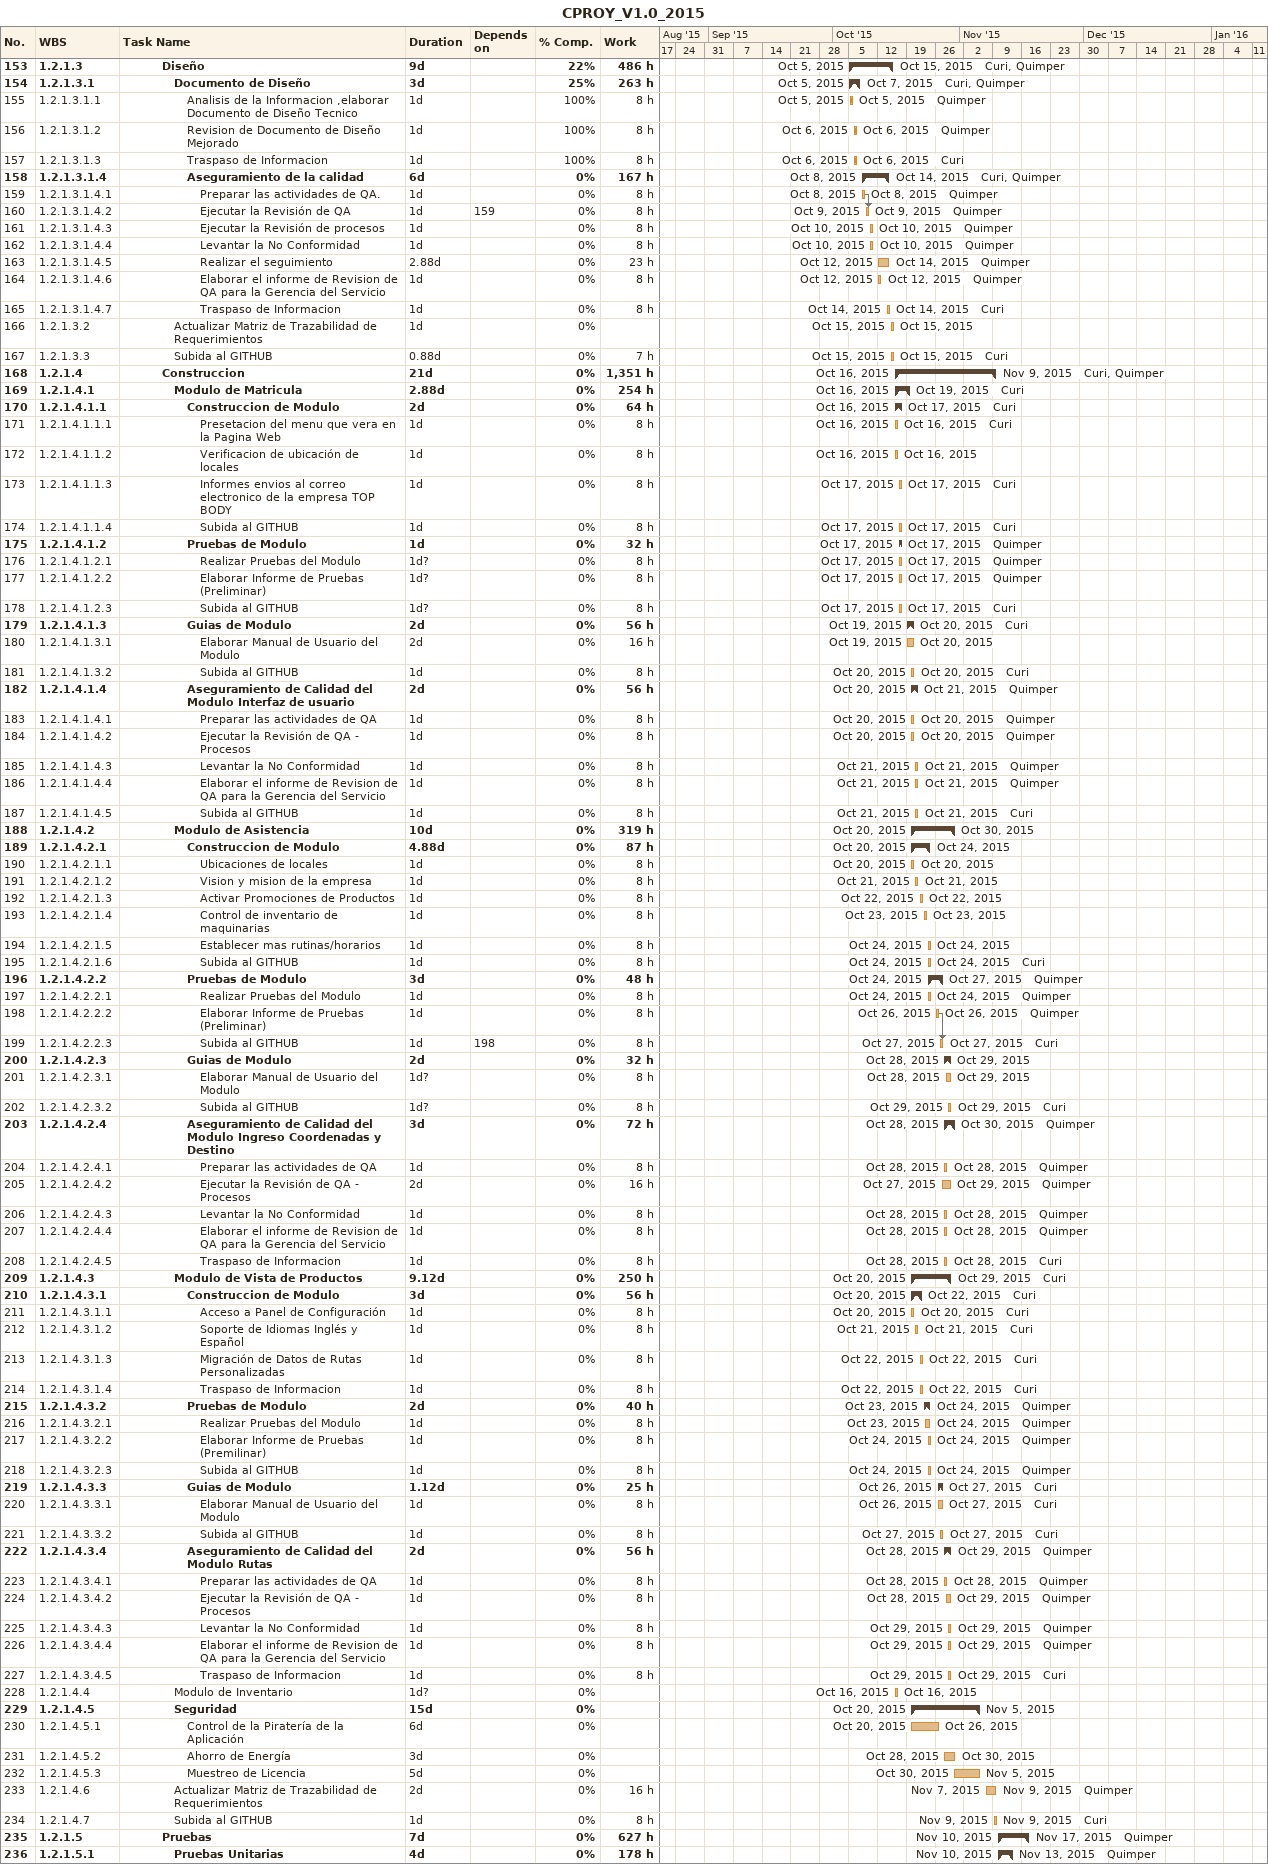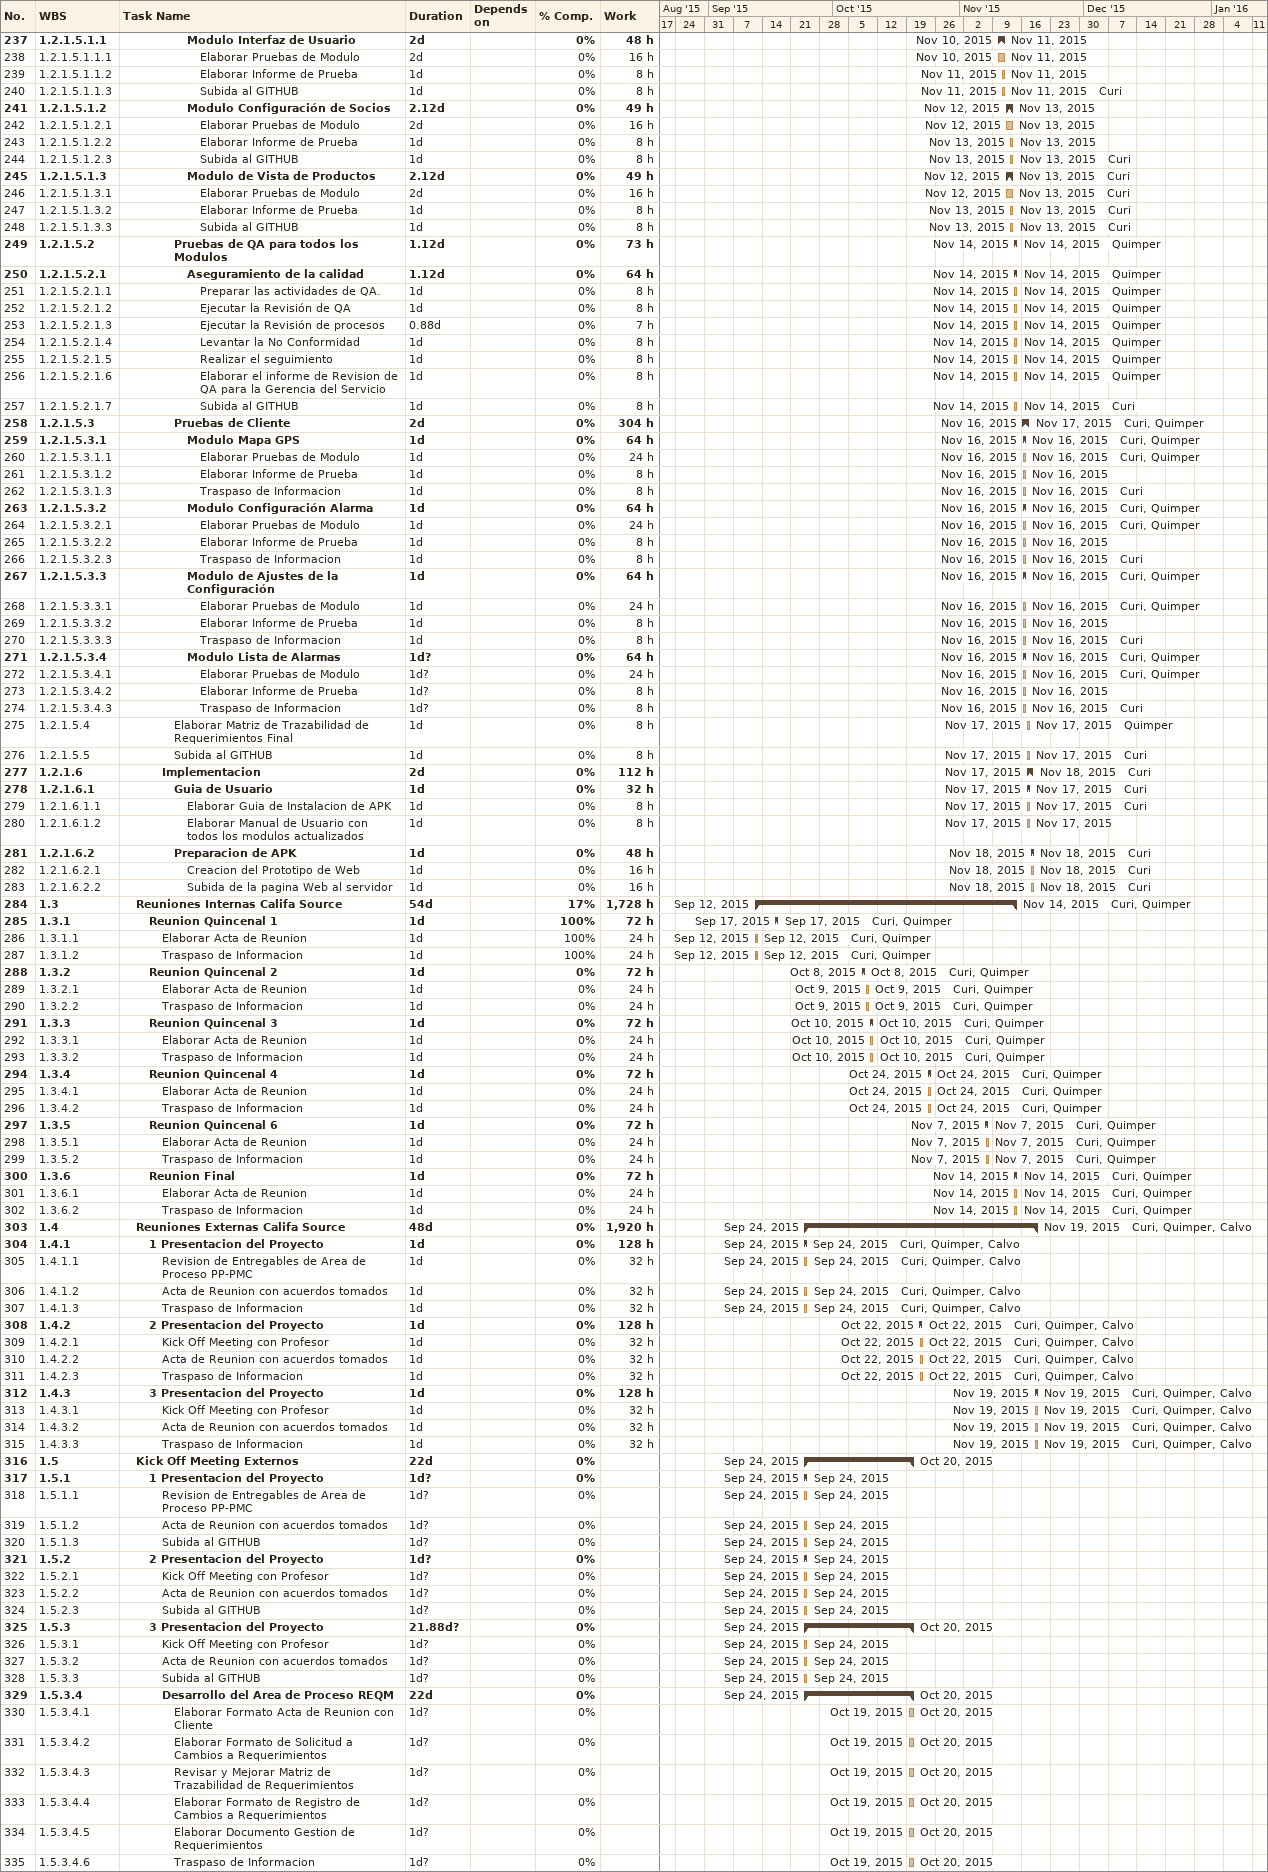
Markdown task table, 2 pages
CPROY_V1.0_2015

| ID | WBS | Task | Duration | Start | Finish | Predecessors | Resources | % complete | Work (h) |
|---|---|---|---|---|---|---|---|---|---|
| 153 | 1.2.1.3 | **Diseño** | 9d | 2015-10-05 | 2015-10-15 |  | Curi, Quimper | 22 | 486 |
| 154 | 1.2.1.3.1 | **Documento de Diseño** | 3d | 2015-10-05 | 2015-10-07 |  | Curi, Quimper | 25 | 263 |
| 155 | 1.2.1.3.1.1 | Analisis de la Informacion ,elaborar Documento de Diseño Tecnico | 1d | 2015-10-05 | 2015-10-05 |  | Quimper | 100 | 8 |
| 156 | 1.2.1.3.1.2 | Revision de Documento de Diseño Mejorado | 1d | 2015-10-06 | 2015-10-06 |  | Quimper | 100 | 8 |
| 157 | 1.2.1.3.1.3 | Traspaso de Informacion | 1d | 2015-10-06 | 2015-10-06 |  | Curi | 100 | 8 |
| 158 | 1.2.1.3.1.4 | **Aseguramiento de la calidad** | 6d | 2015-10-08 | 2015-10-14 |  | Curi, Quimper | 0 | 167 |
| 159 | 1.2.1.3.1.4.1 | Preparar las actividades de QA. | 1d | 2015-10-08 | 2015-10-08 |  | Quimper | 0 | 8 |
| 160 | 1.2.1.3.1.4.2 | Ejecutar la Revisión de QA | 1d | 2015-10-09 | 2015-10-09 | 159 | Quimper | 0 | 8 |
| 161 | 1.2.1.3.1.4.3 | Ejecutar la Revisión de procesos | 1d | 2015-10-10 | 2015-10-10 |  | Quimper | 0 | 8 |
| 162 | 1.2.1.3.1.4.4 | Levantar la No Conformidad | 1d | 2015-10-10 | 2015-10-10 |  | Quimper | 0 | 8 |
| 163 | 1.2.1.3.1.4.5 | Realizar el seguimiento | 2.88d | 2015-10-12 | 2015-10-14 |  | Quimper | 0 | 23 |
| 164 | 1.2.1.3.1.4.6 | Elaborar el informe de Revision de QA para la Gerencia del Servicio | 1d | 2015-10-12 | 2015-10-12 |  | Quimper | 0 | 8 |
| 165 | 1.2.1.3.1.4.7 | Traspaso de Informacion | 1d | 2015-10-14 | 2015-10-14 |  | Curi | 0 | 8 |
| 166 | 1.2.1.3.2 | Actualizar Matriz de Trazabilidad de Requerimientos | 1d | 2015-10-15 | 2015-10-15 |  |  | 0 |  |
| 167 | 1.2.1.3.3 | Subida al GITHUB | 0.88d | 2015-10-15 | 2015-10-15 |  | Curi | 0 | 7 |
| 168 | 1.2.1.4 | **Construccion** | 21d | 2015-10-16 | 2015-11-09 |  | Curi, Quimper | 0 | 1351 |
| 169 | 1.2.1.4.1 | **Modulo de Matricula** | 2.88d | 2015-10-16 | 2015-10-19 |  | Curi | 0 | 254 |
| 170 | 1.2.1.4.1.1 | **Construccion de Modulo** | 2d | 2015-10-16 | 2015-10-17 |  | Curi | 0 | 64 |
| 171 | 1.2.1.4.1.1.1 | Presetacion del menu que vera en la Pagina Web | 1d | 2015-10-16 | 2015-10-16 |  | Curi | 0 | 8 |
| 172 | 1.2.1.4.1.1.2 | Verificacion de ubicación de locales | 1d | 2015-10-16 | 2015-10-16 |  |  | 0 | 8 |
| 173 | 1.2.1.4.1.1.3 | Informes envios al correo electronico de la empresa TOP BODY | 1d | 2015-10-17 | 2015-10-17 |  | Curi | 0 | 8 |
| 174 | 1.2.1.4.1.1.4 | Subida al GITHUB | 1d | 2015-10-17 | 2015-10-17 |  | Curi | 0 | 8 |
| 175 | 1.2.1.4.1.2 | **Pruebas de Modulo** | 1d | 2015-10-17 | 2015-10-17 |  | Quimper | 0 | 32 |
| 176 | 1.2.1.4.1.2.1 | Realizar Pruebas del Modulo | 1d? | 2015-10-17 | 2015-10-17 |  | Quimper | 0 | 8 |
| 177 | 1.2.1.4.1.2.2 | Elaborar Informe de Pruebas (Preliminar) | 1d? | 2015-10-17 | 2015-10-17 |  | Quimper | 0 | 8 |
| 178 | 1.2.1.4.1.2.3 | Subida al GITHUB | 1d? | 2015-10-17 | 2015-10-17 |  | Curi | 0 | 8 |
| 179 | 1.2.1.4.1.3 | **Guias de Modulo** | 2d | 2015-10-19 | 2015-10-20 |  | Curi | 0 | 56 |
| 180 | 1.2.1.4.1.3.1 | Elaborar Manual de Usuario del Modulo | 2d | 2015-10-19 | 2015-10-20 |  |  | 0 | 16 |
| 181 | 1.2.1.4.1.3.2 | Subida al GITHUB | 1d | 2015-10-20 | 2015-10-20 |  | Curi | 0 | 8 |
| 182 | 1.2.1.4.1.4 | **Aseguramiento de Calidad del Modulo Interfaz de usuario** | 2d | 2015-10-20 | 2015-10-21 |  | Quimper | 0 | 56 |
| 183 | 1.2.1.4.1.4.1 | Preparar las actividades de QA | 1d | 2015-10-20 | 2015-10-20 |  | Quimper | 0 | 8 |
| 184 | 1.2.1.4.1.4.2 | Ejecutar la Revisión de QA - Procesos | 1d | 2015-10-20 | 2015-10-20 |  | Quimper | 0 | 8 |
| 185 | 1.2.1.4.1.4.3 | Levantar la No Conformidad | 1d | 2015-10-21 | 2015-10-21 |  | Quimper | 0 | 8 |
| 186 | 1.2.1.4.1.4.4 | Elaborar el informe de Revision de QA para la Gerencia del Servicio | 1d | 2015-10-21 | 2015-10-21 |  | Quimper | 0 | 8 |
| 187 | 1.2.1.4.1.4.5 | Subida al GITHUB | 1d | 2015-10-21 | 2015-10-21 |  | Curi | 0 | 8 |
| 188 | 1.2.1.4.2 | **Modulo de Asistencia** | 10d | 2015-10-20 | 2015-10-30 |  |  | 0 | 319 |
| 189 | 1.2.1.4.2.1 | **Construccion de Modulo** | 4.88d | 2015-10-20 | 2015-10-24 |  |  | 0 | 87 |
| 190 | 1.2.1.4.2.1.1 | Ubicaciones de locales | 1d | 2015-10-20 | 2015-10-20 |  |  | 0 | 8 |
| 191 | 1.2.1.4.2.1.2 | Vision y mision de la empresa | 1d | 2015-10-21 | 2015-10-21 |  |  | 0 | 8 |
| 192 | 1.2.1.4.2.1.3 | Activar Promociones de Productos | 1d | 2015-10-22 | 2015-10-22 |  |  | 0 | 8 |
| 193 | 1.2.1.4.2.1.4 | Control de inventario de maquinarias | 1d | 2015-10-23 | 2015-10-23 |  |  | 0 | 8 |
| 194 | 1.2.1.4.2.1.5 | Establecer mas rutinas/horarios | 1d | 2015-10-24 | 2015-10-24 |  |  | 0 | 8 |
| 195 | 1.2.1.4.2.1.6 | Subida al GITHUB | 1d | 2015-10-24 | 2015-10-24 |  | Curi | 0 | 8 |
| 196 | 1.2.1.4.2.2 | **Pruebas de Modulo** | 3d | 2015-10-24 | 2015-10-27 |  | Quimper | 0 | 48 |
| 197 | 1.2.1.4.2.2.1 | Realizar Pruebas del Modulo | 1d | 2015-10-24 | 2015-10-24 |  | Quimper | 0 | 8 |
| 198 | 1.2.1.4.2.2.2 | Elaborar Informe de Pruebas (Preliminar) | 1d | 2015-10-26 | 2015-10-26 |  | Quimper | 0 | 8 |
| 199 | 1.2.1.4.2.2.3 | Subida al GITHUB | 1d | 2015-10-27 | 2015-10-27 | 198 | Curi | 0 | 8 |
| 200 | 1.2.1.4.2.3 | **Guias de Modulo** | 2d | 2015-10-28 | 2015-10-29 |  |  | 0 | 32 |
| 201 | 1.2.1.4.2.3.1 | Elaborar Manual de Usuario del Modulo | 1d? | 2015-10-28 | 2015-10-29 |  |  | 0 | 8 |
| 202 | 1.2.1.4.2.3.2 | Subida al GITHUB | 1d? | 2015-10-29 | 2015-10-29 |  | Curi | 0 | 8 |
| 203 | 1.2.1.4.2.4 | **Aseguramiento de Calidad del Modulo Ingreso Coordenadas y Destino** | 3d | 2015-10-28 | 2015-10-30 |  | Quimper | 0 | 72 |
| 204 | 1.2.1.4.2.4.1 | Preparar las actividades de QA | 1d | 2015-10-28 | 2015-10-28 |  | Quimper | 0 | 8 |
| 205 | 1.2.1.4.2.4.2 | Ejecutar la Revisión de QA - Procesos | 2d | 2015-10-27 | 2015-10-29 |  | Quimper | 0 | 16 |
| 206 | 1.2.1.4.2.4.3 | Levantar la No Conformidad | 1d | 2015-10-28 | 2015-10-28 |  | Quimper | 0 | 8 |
| 207 | 1.2.1.4.2.4.4 | Elaborar el informe de Revision de QA para la Gerencia del Servicio | 1d | 2015-10-28 | 2015-10-28 |  | Quimper | 0 | 8 |
| 208 | 1.2.1.4.2.4.5 | Traspaso de Informacion | 1d | 2015-10-28 | 2015-10-28 |  | Curi | 0 | 8 |
| 209 | 1.2.1.4.3 | **Modulo de Vista de Productos** | 9.12d | 2015-10-20 | 2015-10-29 |  | Curi | 0 | 250 |
| 210 | 1.2.1.4.3.1 | **Construccion de Modulo** | 3d | 2015-10-20 | 2015-10-22 |  | Curi | 0 | 56 |
| 211 | 1.2.1.4.3.1.1 | Acceso a Panel de Configuración | 1d | 2015-10-20 | 2015-10-20 |  | Curi | 0 | 8 |
| 212 | 1.2.1.4.3.1.2 | Soporte de Idiomas Inglés y Español | 1d | 2015-10-21 | 2015-10-21 |  | Curi | 0 | 8 |
| 213 | 1.2.1.4.3.1.3 | Migración de Datos de Rutas Personalizadas | 1d | 2015-10-22 | 2015-10-22 |  | Curi | 0 | 8 |
| 214 | 1.2.1.4.3.1.4 | Traspaso de Informacion | 1d | 2015-10-22 | 2015-10-22 |  | Curi | 0 | 8 |
| 215 | 1.2.1.4.3.2 | **Pruebas de Modulo** | 2d | 2015-10-23 | 2015-10-24 |  | Quimper | 0 | 40 |
| 216 | 1.2.1.4.3.2.1 | Realizar Pruebas del Modulo | 1d | 2015-10-23 | 2015-10-24 |  | Quimper | 0 | 8 |
| 217 | 1.2.1.4.3.2.2 | Elaborar Informe de Pruebas (Premilinar) | 1d | 2015-10-24 | 2015-10-24 |  | Quimper | 0 | 8 |
| 218 | 1.2.1.4.3.2.3 | Subida al GITHUB | 1d | 2015-10-24 | 2015-10-24 |  | Quimper | 0 | 8 |
| 219 | 1.2.1.4.3.3 | **Guias de Modulo** | 1.12d | 2015-10-26 | 2015-10-27 |  | Curi | 0 | 25 |
| 220 | 1.2.1.4.3.3.1 | Elaborar Manual de Usuario del Modulo | 1d | 2015-10-26 | 2015-10-27 |  | Curi | 0 | 8 |
| 221 | 1.2.1.4.3.3.2 | Subida al GITHUB | 1d | 2015-10-27 | 2015-10-27 |  | Curi | 0 | 8 |
| 222 | 1.2.1.4.3.4 | **Aseguramiento de Calidad del Modulo Rutas** | 2d | 2015-10-28 | 2015-10-29 |  | Quimper | 0 | 56 |
| 223 | 1.2.1.4.3.4.1 | Preparar las actividades de QA | 1d | 2015-10-28 | 2015-10-28 |  | Quimper | 0 | 8 |
| 224 | 1.2.1.4.3.4.2 | Ejecutar la Revisión de QA - Procesos | 1d | 2015-10-28 | 2015-10-29 |  | Quimper | 0 | 8 |
| 225 | 1.2.1.4.3.4.3 | Levantar la No Conformidad | 1d | 2015-10-29 | 2015-10-29 |  | Quimper | 0 | 8 |
| 226 | 1.2.1.4.3.4.4 | Elaborar el informe de Revision de QA para la Gerencia del Servicio | 1d | 2015-10-29 | 2015-10-29 |  | Quimper | 0 | 8 |
| 227 | 1.2.1.4.3.4.5 | Traspaso de Informacion | 1d | 2015-10-29 | 2015-10-29 |  | Curi | 0 | 8 |
| 228 | 1.2.1.4.4 | Modulo de Inventario | 1d? | 2015-10-16 | 2015-10-16 |  |  | 0 |  |
| 229 | 1.2.1.4.5 | **Seguridad** | 15d | 2015-10-20 | 2015-11-05 |  |  | 0 |  |
| 230 | 1.2.1.4.5.1 | Control de la Piratería de la Aplicación | 6d | 2015-10-20 | 2015-10-26 |  |  | 0 |  |
| 231 | 1.2.1.4.5.2 | Ahorro de Energía | 3d | 2015-10-28 | 2015-10-30 |  |  | 0 |  |
| 232 | 1.2.1.4.5.3 | Muestreo de Licencia | 5d | 2015-10-30 | 2015-11-05 |  |  | 0 |  |
| 233 | 1.2.1.4.6 | Actualizar Matriz de Trazabilidad de Requerimientos | 2d | 2015-11-07 | 2015-11-09 |  | Quimper | 0 | 16 |
| 234 | 1.2.1.4.7 | Subida al GITHUB | 1d | 2015-11-09 | 2015-11-09 |  | Curi | 0 | 8 |
| 235 | 1.2.1.5 | **Pruebas** | 7d | 2015-11-10 | 2015-11-17 |  | Quimper | 0 | 627 |
| 236 | 1.2.1.5.1 | **Pruebas Unitarias** | 4d | 2015-11-10 | 2015-11-13 |  | Quimper | 0 | 178 |
| 237 | 1.2.1.5.1.1 | **Modulo Interfaz de Usuario** | 2d | 2015-11-10 | 2015-11-11 |  |  | 0 | 48 |
| 238 | 1.2.1.5.1.1.1 | Elaborar Pruebas de Modulo | 2d | 2015-11-10 | 2015-11-11 |  |  | 0 | 16 |
| 239 | 1.2.1.5.1.1.2 | Elaborar Informe de Prueba | 1d | 2015-11-11 | 2015-11-11 |  |  | 0 | 8 |
| 240 | 1.2.1.5.1.1.3 | Subida al GITHUB | 1d | 2015-11-11 | 2015-11-11 |  | Curi | 0 | 8 |
| 241 | 1.2.1.5.1.2 | **Modulo Configuración de Socios** | 2.12d | 2015-11-12 | 2015-11-13 |  |  | 0 | 49 |
| 242 | 1.2.1.5.1.2.1 | Elaborar Pruebas de Modulo | 2d | 2015-11-12 | 2015-11-13 |  |  | 0 | 16 |
| 243 | 1.2.1.5.1.2.2 | Elaborar Informe de Prueba | 1d | 2015-11-13 | 2015-11-13 |  |  | 0 | 8 |
| 244 | 1.2.1.5.1.2.3 | Subida al GITHUB | 1d | 2015-11-13 | 2015-11-13 |  | Curi | 0 | 8 |
| 245 | 1.2.1.5.1.3 | **Modulo de Vista de Productos** | 2.12d | 2015-11-12 | 2015-11-13 |  | Curi | 0 | 49 |
| 246 | 1.2.1.5.1.3.1 | Elaborar Pruebas de Modulo | 2d | 2015-11-12 | 2015-11-13 |  | Curi | 0 | 16 |
| 247 | 1.2.1.5.1.3.2 | Elaborar Informe de Prueba | 1d | 2015-11-13 | 2015-11-13 |  | Curi | 0 | 8 |
| 248 | 1.2.1.5.1.3.3 | Subida al GITHUB | 1d | 2015-11-13 | 2015-11-13 |  | Curi | 0 | 8 |
| 249 | 1.2.1.5.2 | **Pruebas de QA para todos los Modulos** | 1.12d | 2015-11-14 | 2015-11-14 |  | Quimper | 0 | 73 |
| 250 | 1.2.1.5.2.1 | **Aseguramiento de la calidad** | 1.12d | 2015-11-14 | 2015-11-14 |  | Quimper | 0 | 64 |
| 251 | 1.2.1.5.2.1.1 | Preparar las actividades de QA. | 1d | 2015-11-14 | 2015-11-14 |  | Quimper | 0 | 8 |
| 252 | 1.2.1.5.2.1.2 | Ejecutar la Revisión de QA | 1d | 2015-11-14 | 2015-11-14 |  | Quimper | 0 | 8 |
| 253 | 1.2.1.5.2.1.3 | Ejecutar la Revisión de procesos | 0.88d | 2015-11-14 | 2015-11-14 |  | Quimper | 0 | 7 |
| 254 | 1.2.1.5.2.1.4 | Levantar la No Conformidad | 1d | 2015-11-14 | 2015-11-14 |  | Quimper | 0 | 8 |
| 255 | 1.2.1.5.2.1.5 | Realizar el seguimiento | 1d | 2015-11-14 | 2015-11-14 |  | Quimper | 0 | 8 |
| 256 | 1.2.1.5.2.1.6 | Elaborar el informe de Revision de QA para la Gerencia del Servicio | 1d | 2015-11-14 | 2015-11-14 |  | Quimper | 0 | 8 |
| 257 | 1.2.1.5.2.1.7 | Subida al GITHUB | 1d | 2015-11-14 | 2015-11-14 |  | Curi | 0 | 8 |
| 258 | 1.2.1.5.3 | **Pruebas de Cliente** | 2d | 2015-11-16 | 2015-11-17 |  | Curi, Quimper | 0 | 304 |
| 259 | 1.2.1.5.3.1 | **Modulo Mapa GPS** | 1d | 2015-11-16 | 2015-11-16 |  | Curi, Quimper | 0 | 64 |
| 260 | 1.2.1.5.3.1.1 | Elaborar Pruebas de Modulo | 1d | 2015-11-16 | 2015-11-16 |  | Curi, Quimper | 0 | 24 |
| 261 | 1.2.1.5.3.1.2 | Elaborar Informe de Prueba | 1d | 2015-11-16 | 2015-11-16 |  |  | 0 | 8 |
| 262 | 1.2.1.5.3.1.3 | Traspaso de Informacion | 1d | 2015-11-16 | 2015-11-16 |  | Curi | 0 | 8 |
| 263 | 1.2.1.5.3.2 | **Modulo Configuración Alarma** | 1d | 2015-11-16 | 2015-11-16 |  | Curi, Quimper | 0 | 64 |
| 264 | 1.2.1.5.3.2.1 | Elaborar Pruebas de Modulo | 1d | 2015-11-16 | 2015-11-16 |  | Curi, Quimper | 0 | 24 |
| 265 | 1.2.1.5.3.2.2 | Elaborar Informe de Prueba | 1d | 2015-11-16 | 2015-11-16 |  |  | 0 | 8 |
| 266 | 1.2.1.5.3.2.3 | Traspaso de Informacion | 1d | 2015-11-16 | 2015-11-16 |  | Curi | 0 | 8 |
| 267 | 1.2.1.5.3.3 | **Modulo de Ajustes de la Configuración** | 1d | 2015-11-16 | 2015-11-16 |  | Curi, Quimper | 0 | 64 |
| 268 | 1.2.1.5.3.3.1 | Elaborar Pruebas de Modulo | 1d | 2015-11-16 | 2015-11-16 |  | Curi, Quimper | 0 | 24 |
| 269 | 1.2.1.5.3.3.2 | Elaborar Informe de Prueba | 1d | 2015-11-16 | 2015-11-16 |  |  | 0 | 8 |
| 270 | 1.2.1.5.3.3.3 | Traspaso de Informacion | 1d | 2015-11-16 | 2015-11-16 |  | Curi | 0 | 8 |
| 271 | 1.2.1.5.3.4 | **Modulo Lista de Alarmas** | 1d? | 2015-11-16 | 2015-11-16 |  | Curi, Quimper | 0 | 64 |
| 272 | 1.2.1.5.3.4.1 | Elaborar Pruebas de Modulo | 1d? | 2015-11-16 | 2015-11-16 |  | Curi, Quimper | 0 | 24 |
| 273 | 1.2.1.5.3.4.2 | Elaborar Informe de Prueba | 1d? | 2015-11-16 | 2015-11-16 |  |  | 0 | 8 |
| 274 | 1.2.1.5.3.4.3 | Traspaso de Informacion | 1d? | 2015-11-16 | 2015-11-16 |  | Curi | 0 | 8 |
| 275 | 1.2.1.5.4 | Elaborar Matriz de Trazabilidad de Requerimientos Final | 1d | 2015-11-17 | 2015-11-17 |  | Quimper | 0 | 8 |
| 276 | 1.2.1.5.5 | Subida al GITHUB | 1d | 2015-11-17 | 2015-11-17 |  | Curi | 0 | 8 |
| 277 | 1.2.1.6 | **Implementacion** | 2d | 2015-11-17 | 2015-11-18 |  | Curi | 0 | 112 |
| 278 | 1.2.1.6.1 | **Guia de Usuario** | 1d | 2015-11-17 | 2015-11-17 |  | Curi | 0 | 32 |
| 279 | 1.2.1.6.1.1 | Elaborar Guia de Instalacion de APK | 1d | 2015-11-17 | 2015-11-17 |  | Curi | 0 | 8 |
| 280 | 1.2.1.6.1.2 | Elaborar Manual de Usuario con todos los modulos actualizados | 1d | 2015-11-17 | 2015-11-17 |  |  | 0 | 8 |
| 281 | 1.2.1.6.2 | **Preparacion de APK** | 1d | 2015-11-18 | 2015-11-18 |  | Curi | 0 | 48 |
| 282 | 1.2.1.6.2.1 | Creacion del Prototipo de Web | 1d | 2015-11-18 | 2015-11-18 |  | Curi | 0 | 16 |
| 283 | 1.2.1.6.2.2 | Subida de la pagina Web al servidor | 1d | 2015-11-18 | 2015-11-18 |  | Curi | 0 | 16 |
| 284 | 1.3 | **Reuniones Internas Califa Source** | 54d | 2015-09-12 | 2015-11-14 |  | Curi, Quimper | 17 | 1728 |
| 285 | 1.3.1 | **Reunion Quincenal 1** | 1d | 2015-09-17 | 2015-09-17 |  | Curi, Quimper | 100 | 72 |
| 286 | 1.3.1.1 | Elaborar Acta de Reunion | 1d | 2015-09-12 | 2015-09-12 |  | Curi, Quimper | 100 | 24 |
| 287 | 1.3.1.2 | Traspaso de Informacion | 1d | 2015-09-12 | 2015-09-12 |  | Curi, Quimper | 100 | 24 |
| 288 | 1.3.2 | **Reunion Quincenal 2** | 1d | 2015-10-08 | 2015-10-08 |  | Curi, Quimper | 0 | 72 |
| 289 | 1.3.2.1 | Elaborar Acta de Reunion | 1d | 2015-10-09 | 2015-10-09 |  | Curi, Quimper | 0 | 24 |
| 290 | 1.3.2.2 | Traspaso de Informacion | 1d | 2015-10-09 | 2015-10-09 |  | Curi, Quimper | 0 | 24 |
| 291 | 1.3.3 | **Reunion Quincenal 3** | 1d | 2015-10-10 | 2015-10-10 |  | Curi, Quimper | 0 | 72 |
| 292 | 1.3.3.1 | Elaborar Acta de Reunion | 1d | 2015-10-10 | 2015-10-10 |  | Curi, Quimper | 0 | 24 |
| 293 | 1.3.3.2 | Traspaso de Informacion | 1d | 2015-10-10 | 2015-10-10 |  | Curi, Quimper | 0 | 24 |
| 294 | 1.3.4 | **Reunion Quincenal 4** | 1d | 2015-10-24 | 2015-10-24 |  | Curi, Quimper | 0 | 72 |
| 295 | 1.3.4.1 | Elaborar Acta de Reunion | 1d | 2015-10-24 | 2015-10-24 |  | Curi, Quimper | 0 | 24 |
| 296 | 1.3.4.2 | Traspaso de Informacion | 1d | 2015-10-24 | 2015-10-24 |  | Curi, Quimper | 0 | 24 |
| 297 | 1.3.5 | **Reunion Quincenal 6** | 1d | 2015-11-07 | 2015-11-07 |  | Curi, Quimper | 0 | 72 |
| 298 | 1.3.5.1 | Elaborar Acta de Reunion | 1d | 2015-11-07 | 2015-11-07 |  | Curi, Quimper | 0 | 24 |
| 299 | 1.3.5.2 | Traspaso de Informacion | 1d | 2015-11-07 | 2015-11-07 |  | Curi, Quimper | 0 | 24 |
| 300 | 1.3.6 | **Reunion Final** | 1d | 2015-11-14 | 2015-11-14 |  | Curi, Quimper | 0 | 72 |
| 301 | 1.3.6.1 | Elaborar Acta de Reunion | 1d | 2015-11-14 | 2015-11-14 |  | Curi, Quimper | 0 | 24 |
| 302 | 1.3.6.2 | Traspaso de Informacion | 1d | 2015-11-14 | 2015-11-14 |  | Curi, Quimper | 0 | 24 |
| 303 | 1.4 | **Reuniones Externas Califa Source** | 48d | 2015-09-24 | 2015-11-19 |  | Curi, Quimper, Calvo | 0 | 1920 |
| 304 | 1.4.1 | **1 Presentacion del Proyecto** | 1d | 2015-09-24 | 2015-09-24 |  | Curi, Quimper, Calvo | 0 | 128 |
| 305 | 1.4.1.1 | Revision de Entregables de Area de Proceso PP-PMC | 1d | 2015-09-24 | 2015-09-24 |  | Curi, Quimper, Calvo | 0 | 32 |
| 306 | 1.4.1.2 | Acta de Reunion con acuerdos tomados | 1d | 2015-09-24 | 2015-09-24 |  | Curi, Quimper, Calvo | 0 | 32 |
| 307 | 1.4.1.3 | Traspaso de Informacion | 1d | 2015-09-24 | 2015-09-24 |  | Curi, Quimper, Calvo | 0 | 32 |
| 308 | 1.4.2 | **2 Presentacion del Proyecto** | 1d | 2015-10-22 | 2015-10-22 |  | Curi, Quimper, Calvo | 0 | 128 |
| 309 | 1.4.2.1 | Kick Off Meeting con Profesor | 1d | 2015-10-22 | 2015-10-22 |  | Curi, Quimper, Calvo | 0 | 32 |
| 310 | 1.4.2.2 | Acta de Reunion con acuerdos tomados | 1d | 2015-10-22 | 2015-10-22 |  | Curi, Quimper, Calvo | 0 | 32 |
| 311 | 1.4.2.3 | Traspaso de Informacion | 1d | 2015-10-22 | 2015-10-22 |  | Curi, Quimper, Calvo | 0 | 32 |
| 312 | 1.4.3 | **3 Presentacion del Proyecto** | 1d | 2015-11-19 | 2015-11-19 |  | Curi, Quimper, Calvo | 0 | 128 |
| 313 | 1.4.3.1 | Kick Off Meeting con Profesor | 1d | 2015-11-19 | 2015-11-19 |  | Curi, Quimper, Calvo | 0 | 32 |
| 314 | 1.4.3.2 | Acta de Reunion con acuerdos tomados | 1d | 2015-11-19 | 2015-11-19 |  | Curi, Quimper, Calvo | 0 | 32 |
| 315 | 1.4.3.3 | Traspaso de Informacion | 1d | 2015-11-19 | 2015-11-19 |  | Curi, Quimper, Calvo | 0 | 32 |
| 316 | 1.5 | **Kick Off Meeting Externos** | 22d | 2015-09-24 | 2015-10-20 |  |  | 0 |  |
| 317 | 1.5.1 | **1 Presentacion del Proyecto** | 1d? | 2015-09-24 | 2015-09-24 |  |  | 0 |  |
| 318 | 1.5.1.1 | Revision de Entregables de Area de Proceso PP-PMC | 1d? | 2015-09-24 | 2015-09-24 |  |  | 0 |  |
| 319 | 1.5.1.2 | Acta de Reunion con acuerdos tomados | 1d? | 2015-09-24 | 2015-09-24 |  |  | 0 |  |
| 320 | 1.5.1.3 | Subida al GITHUB | 1d? | 2015-09-24 | 2015-09-24 |  |  | 0 |  |
| 321 | 1.5.2 | **2 Presentacion del Proyecto** | 1d? | 2015-09-24 | 2015-09-24 |  |  | 0 |  |
| 322 | 1.5.2.1 | Kick Off Meeting con Profesor | 1d? | 2015-09-24 | 2015-09-24 |  |  | 0 |  |
| 323 | 1.5.2.2 | Acta de Reunion con acuerdos tomados | 1d? | 2015-09-24 | 2015-09-24 |  |  | 0 |  |
| 324 | 1.5.2.3 | Subida al GITHUB | 1d? | 2015-09-24 | 2015-09-24 |  |  | 0 |  |
| 325 | 1.5.3 | **3 Presentacion del Proyecto** | 21.88d? | 2015-09-24 | 2015-10-20 |  |  | 0 |  |
| 326 | 1.5.3.1 | Kick Off Meeting con Profesor | 1d? | 2015-09-24 | 2015-09-24 |  |  | 0 |  |
| 327 | 1.5.3.2 | Acta de Reunion con acuerdos tomados | 1d? | 2015-09-24 | 2015-09-24 |  |  | 0 |  |
| 328 | 1.5.3.3 | Subida al GITHUB | 1d? | 2015-09-24 | 2015-09-24 |  |  | 0 |  |
| 329 | 1.5.3.4 | **Desarrollo del Area de Proceso REQM** | 22d | 2015-09-24 | 2015-10-20 |  |  | 0 |  |
| 330 | 1.5.3.4.1 | Elaborar Formato Acta de Reunion con Cliente | 1d? | 2015-10-19 | 2015-10-20 |  |  | 0 |  |
| 331 | 1.5.3.4.2 | Elaborar Formato de Solicitud a Cambios a Requerimientos | 1d? | 2015-10-19 | 2015-10-20 |  |  | 0 |  |
| 332 | 1.5.3.4.3 | Revisar y Mejorar Matriz de Trazabilidad de Requerimientos | 1d? | 2015-10-19 | 2015-10-20 |  |  | 0 |  |
| 333 | 1.5.3.4.4 | Elaborar Formato de Registro de Cambios a Requerimientos | 1d? | 2015-10-19 | 2015-10-20 |  |  | 0 |  |
| 334 | 1.5.3.4.5 | Elaborar Documento Gestion de Requerimientos | 1d? | 2015-10-19 | 2015-10-20 |  |  | 0 |  |
| 335 | 1.5.3.4.6 | Traspaso de Informacion | 1d? | 2015-10-19 | 2015-10-20 |  |  | 0 |  |
